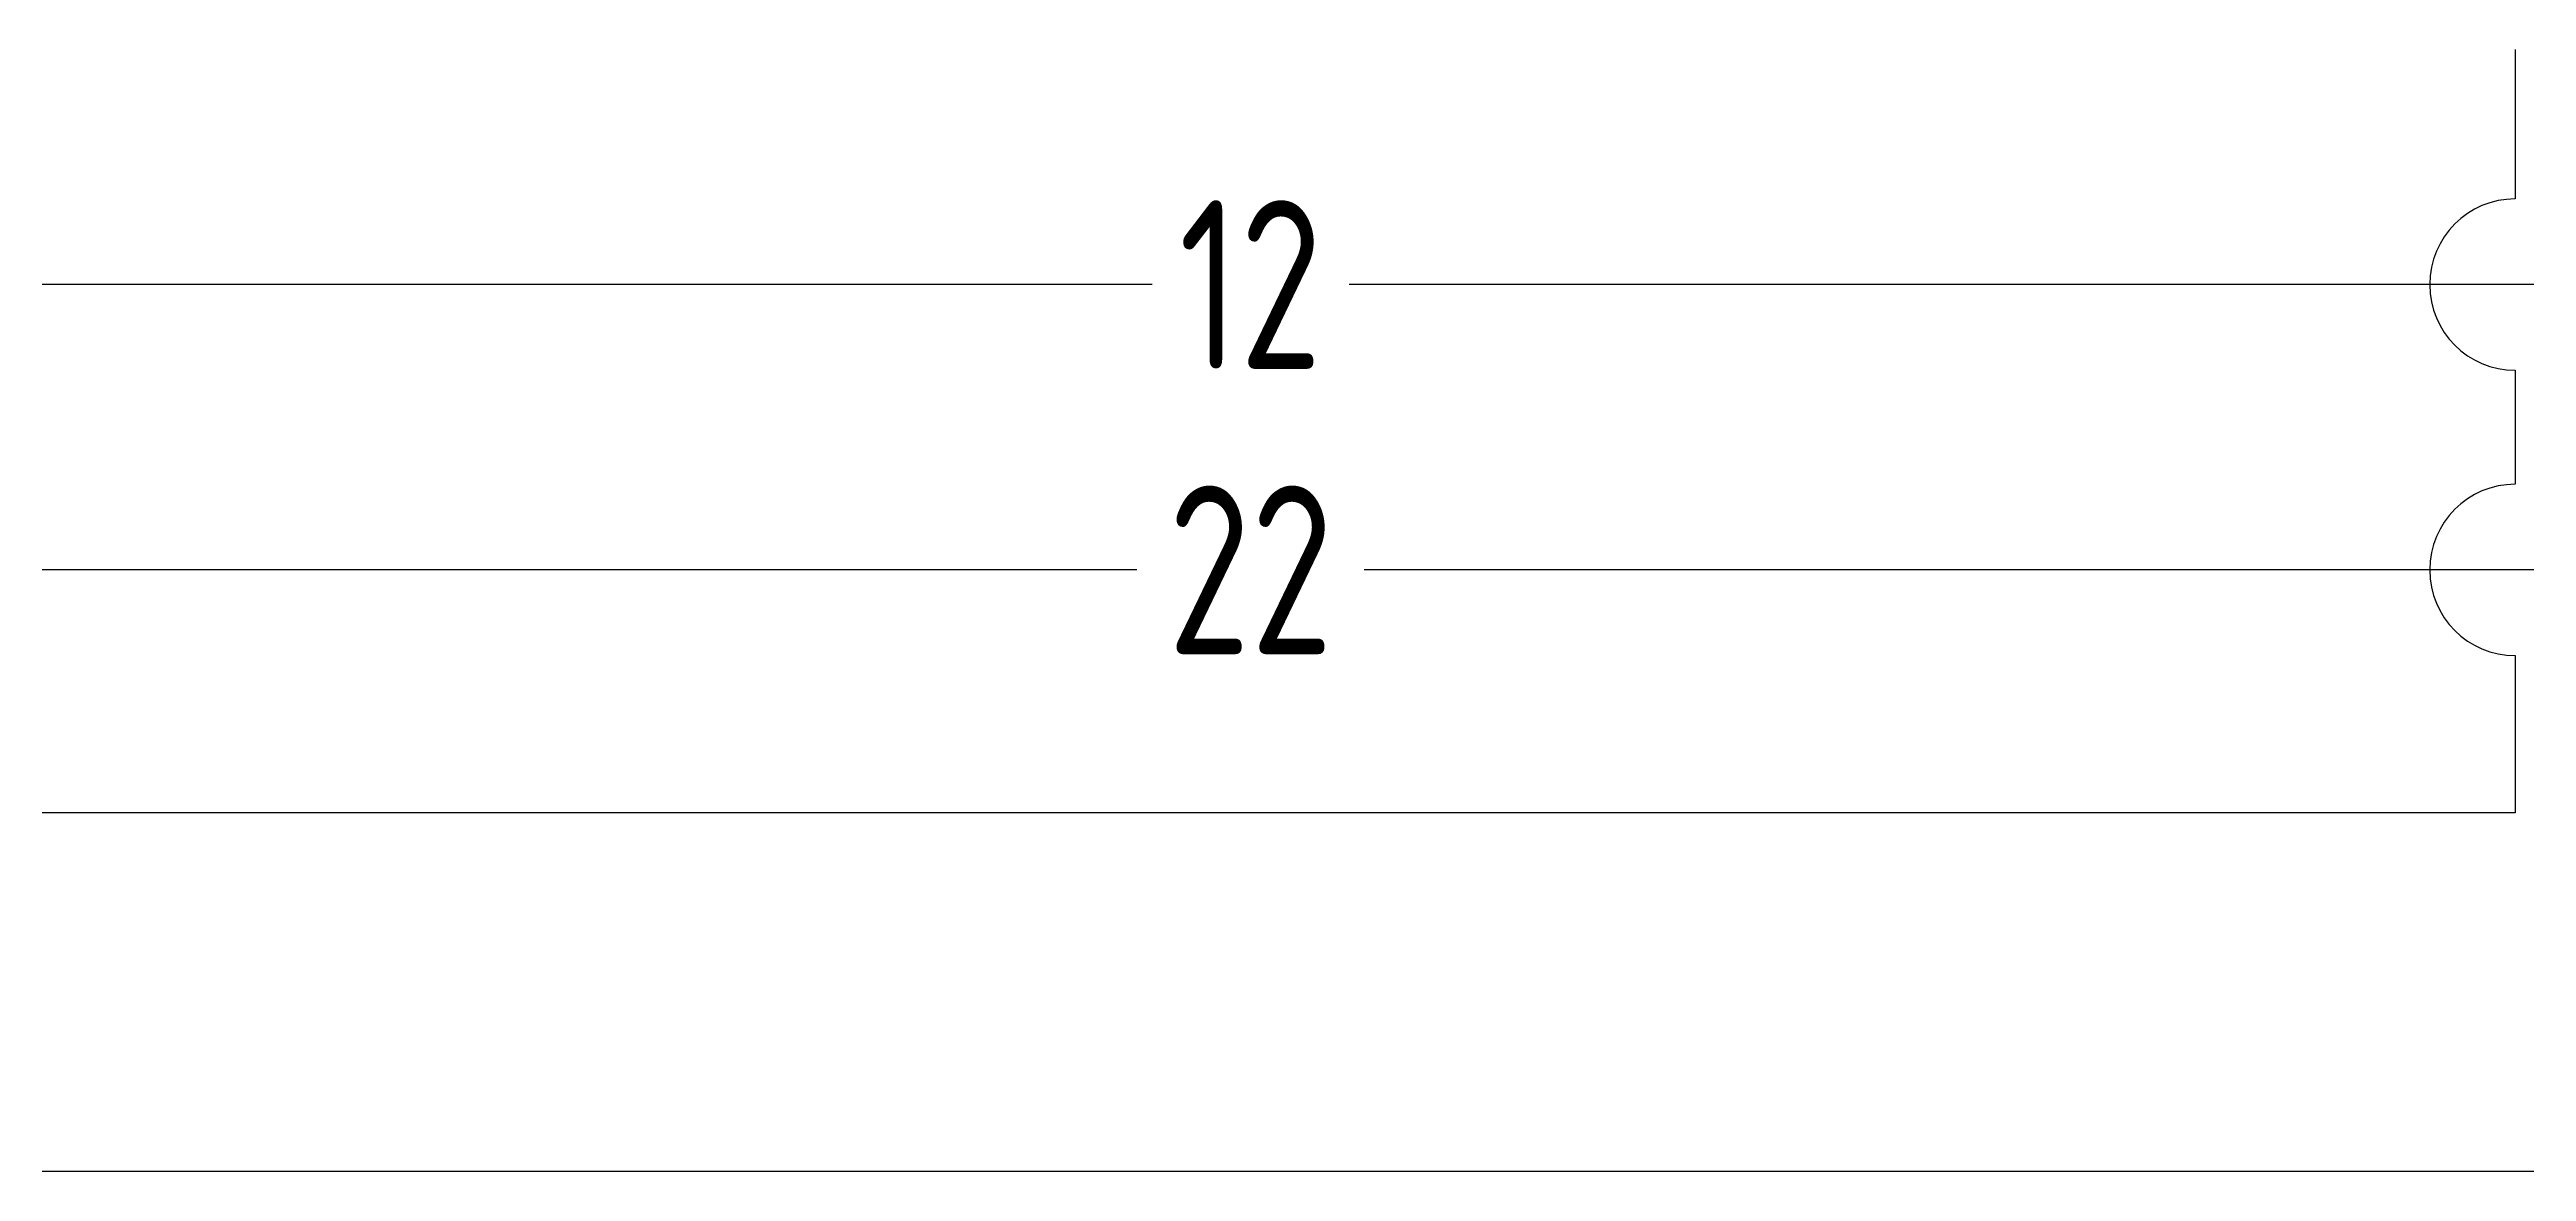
# Model space of a CAD drawing. Header units: inches. Extents: x 0 to 983, y 0 to 649.
# Drawn here: x 122 to 195.4, y 188.2 to 221.4 of the extents above; entities that cross this region are included whole.
import ezdxf
from ezdxf.enums import TextEntityAlignment as Align

# ---------------------------------------------------------------- set-up
doc = ezdxf.new("R2010")
doc.units = ezdxf.units.IN
doc.header["$MEASUREMENT"] = 0
for name, color, linetype in [('BLK_12_THHN', 250, 'Continuous'), ('MISC', 7, 'Continuous'), ('RED_14_THHN', 20, 'Continuous'), ('SYMS', 7, 'Continuous'), ('WIRECOPY', 84, 'Continuous')]:
    doc.layers.add(name, color=color, linetype=linetype)
doc.styles.add('WD_IEC', font='ISOCP2.shx', dxfattribs={"width": 0.9, "height": 4})

# ---------------------------------------------------------------- blocks, each defined once
blk = doc.blocks.new('HT0_WGENERIC')
at = {"style": 'WD_IEC', "width": 0.8}
blk.add_attdef('WIRENO', text='', height=2.5, dxfattribs=at).set_placement((0, 0), align=Align.MIDDLE_CENTER)
at = {"style": 'WD_IEC'}
for tag, p in [('X4_TINY_DOT_DONT_REMOVE', (-5, 0)), ('X1_TINY_DOT_DONT_REMOVE', (5, 0))]:
    blk.add_attdef(tag, p, '', height=0.002, dxfattribs=at)
at = {"style": 'WD_IEC', "flags": 1}
for tag, p in [('X4TERM01', (-5, 0)), ('X1TERM01', (5, 0))]:
    blk.add_attdef(tag, p, '', height=0.2, dxfattribs=at)

msp = doc.modelspace()

# ---------------------------------------------------------------- linework, layer by layer
at = {"layer": 'BLK_12_THHN'}
msp.add_line((450.185, 188.175), (114.525, 188.175), dxfattribs=at)
at = {"layer": 'RED_14_THHN'}
for p, q in [((195.117, 221.422), (195.117, 216.997)), ((154.692, 214.457), (79.423, 214.457)), ((368.766, 214.457), (160.532, 214.457)), ((195.117, 211.917), (195.117, 208.541)), ((154.241, 206.001), (71.901, 206.001)), ((453.954, 206.001), (160.983, 206.001)), ((195.117, 203.461), (195.117, 198.806)), ((195.117, 198.806), (71.94, 198.806))]:
    msp.add_line(p, q, dxfattribs=at)
for centre in [(195.117, 214.457), (195.117, 206.001)]:
    msp.add_arc(centre, 2.54, 90, 270, dxfattribs=at)

# ---------------------------------------------------------------- block references
at = {"layer": 'SYMS'}
ref = msp.add_blockref('HT0_WGENERIC', (157.612, 214.457), dxfattribs=dict(at, xscale=2, yscale=2, zscale=2))
ref.add_attrib('X4_TINY_DOT_DONT_REMOVE', '.', (154.692, 214.457), dxfattribs={"layer": 'MISC', "height": 0.004, "style": 'WD_IEC'})
ref.add_attrib('X1_TINY_DOT_DONT_REMOVE', '.', (160.532, 214.457), dxfattribs={"layer": 'MISC', "height": 0.004, "style": 'WD_IEC'})
ref.add_attrib('WIRENO', '12', dxfattribs={"layer": 'WIRECOPY', "height": 5, "style": 'WD_IEC', "width": 0.8}).set_placement((157.612, 214.457), align=Align.MIDDLE_CENTER)
ref = msp.add_blockref('HT0_WGENERIC', (157.612, 206.001), dxfattribs=dict(at, xscale=2, yscale=2, zscale=2))
ref.add_attrib('X4_TINY_DOT_DONT_REMOVE', '.', (154.241, 206.001), dxfattribs={"layer": 'MISC', "height": 0.004, "style": 'WD_IEC'})
ref.add_attrib('X1_TINY_DOT_DONT_REMOVE', '.', (160.983, 206.001), dxfattribs={"layer": 'MISC', "height": 0.004, "style": 'WD_IEC'})
ref.add_attrib('WIRENO', '22', dxfattribs={"layer": 'WIRECOPY', "height": 5, "style": 'WD_IEC', "width": 0.8}).set_placement((157.612, 206.001), align=Align.MIDDLE_CENTER)

doc.saveas('drawing.dxf')
